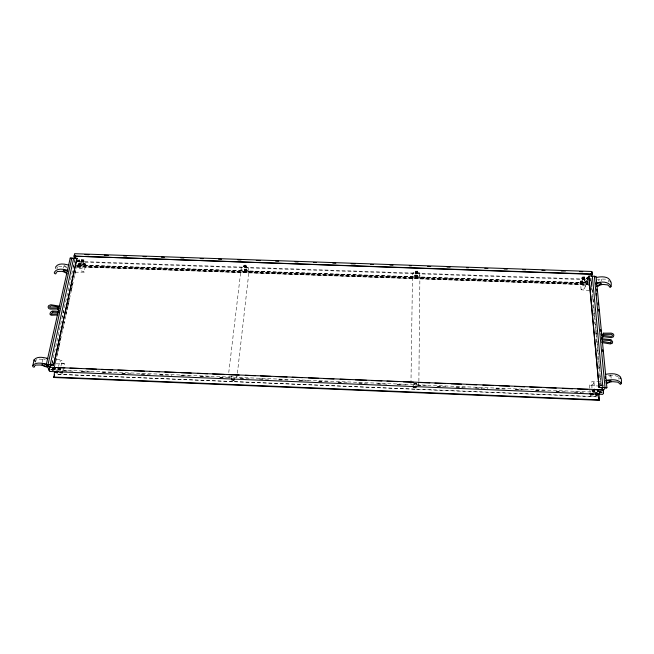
<?xml version="1.0" encoding="UTF-8"?>
<svg xmlns="http://www.w3.org/2000/svg" width="654" height="654" viewBox="0 0 654 654"><rect width="100%" height="100%" fill="white"/><g stroke="black" fill="none" stroke-linecap="round" stroke-linejoin="round"><path stroke-width="0.49" stroke-dasharray="3.27 2.45" d="M418.879 381.323L419.933 273.086L418.912 272.489L414.105 272.317L412.952 272.841L412.478 276.944L410.933 385.476M416.966 273.127L417.669 271.631L417.113 271.058L415.176 271.549L415.723 273.086L416.966 273.127L417.669 271.631M417.661 272.604L417.113 271.058M417.211 275.293L416.516 276.781L417.203 276.258L416.663 274.729L414.742 275.211L415.282 276.74L414.742 275.211M417.416 276.037L417.358 276.691L415.87 277.165L414.522 276.593L414.579 275.939L416.058 275.465L417.416 276.037L416.058 275.653L414.571 276.127M416.418 384.282L415.83 383.8L413.761 384.176L415.682 384.716L416.418 384.282L416.434 383.179M417.873 272.375L417.816 273.037L416.32 273.519L414.955 272.939L415.012 272.277L416.508 271.794L417.873 272.375L416.508 271.982L415.012 272.465M414.522 276.593L415.879 276.985L417.358 276.511M414.955 272.939L416.32 273.331L417.816 272.849M414.726 276.176L415.421 274.688M414.358 384.666L414.366 383.555L415.699 383.612L415.682 384.716M415.723 273.086L415.176 271.549M414.497 383.743L414.505 382.631M415.167 272.514L415.87 271.009M417.203 276.258L416.663 274.729M415.83 383.8L415.838 382.688M589.54 290.49L581.128 289.763L581.774 289.052L584.284 288.766L585.338 286.575L582.91 286.027L582.412 278.743L583.785 278.228L587.57 278.359M582.91 286.027L584.398 285.079L590.104 285.275M591.952 387.936L591.805 381.568L601.083 381.666L598.974 385.1M247.057 270.723L246.975 270.069L245.471 269.497L244.195 269.971L244.269 270.625L245.773 271.197L247.057 270.723L245.798 271.018L244.294 270.445M236.936 377.252L237.279 374.227M237.402 373.213L249.011 271.206L248.168 267.102L246.983 266.505L242.266 266.341L241.318 266.865L228.769 372.486M231.622 376.009L231.5 377.096L230.707 376.606L232.522 376.222L233.314 376.712L232.799 377.154M244.195 269.971L245.454 269.677L246.959 270.257M244.531 269.26L245.25 269.824L245.136 270.772L244.416 270.208L245.021 268.729L246.95 269.342L246.354 270.813L246.95 269.342M245.585 267.159L246.19 265.671L245.463 265.099L243.746 265.589L243.631 266.538L245.585 267.159L246.19 265.671M246.288 267.061L246.215 266.399L244.694 265.818L243.411 266.301L243.484 266.963L245.005 267.543L246.288 267.061L245.021 267.363L243.509 266.783M246.844 270.29L246.117 269.726L246.231 268.778M243.411 266.301L244.678 266.006L246.19 266.587M243.631 266.538L244.236 265.05M244.359 267.118L244.473 266.162L243.746 265.589M244.416 270.208L245.021 268.729M246.076 266.628L245.348 266.047L245.463 265.099M419.933 273.086L419.402 277.182L418.249 277.697M418.315 385.778L418.871 382.345M59.98 370.001L60.511 368.48L59.98 370.001L57.732 369.453L58.263 367.932M63.086 370.238L64.468 363.804L61.174 362.749L59.808 360.836L61.95 360.714L61.729 359.953L56.759 359.487M75.161 272.236L84.096 272.129L85.494 265.589L84.824 264.845L82.429 264.396L81.243 262.172L83.271 261.992L83.328 261.355L81.987 260.758L77.908 260.619M85.887 265.042L85.682 264.388L84.039 263.815L82.911 264.478L83.876 265.344L85.568 265.41L85.641 264.576L84.742 264.044L83.238 264.527L84.121 265.099L83.753 263.063L85.821 263.676L85.306 265.14L85.821 263.676M58.705 369.943L58.934 368.872L57.961 368.374M60.282 369.559L59.31 369.06L59.539 367.981M60.961 366.093L62.155 360.542M84.096 272.129L83.418 271.385L81.014 270.944L79.813 268.737L82.052 268.369L83.475 261.796M83.99 261.379L83.786 260.717L82.126 260.137L81.031 260.619L81.243 261.281L82.895 261.862L83.99 261.379L82.093 260.317L80.99 260.807M55.492 368.276L54.961 369.788L53.685 369.739L53.922 368.668M54.961 369.788L55.189 368.717M58.607 366.379L59.808 360.836M79.813 268.737L81.243 262.172M81.21 264.878L79.24 265.001L78.267 264.134L80.279 263.824L80.998 264.224L80.883 265.238L79.199 265.181L78.267 264.134M83.72 260.946L82.837 260.366L83.042 259.425L81.84 259.385L81.325 260.856L83.41 261.477L83.925 259.998L83.042 259.425M83.41 261.477L83.925 259.998M83.238 264.527L83.442 263.595M83.549 264.003L83.753 263.063M84.742 264.044L84.946 263.104M53.546 368.415L53.113 370.401L51.903 370.172L50.734 368.57M54.568 366.428L53.693 370.417L54.241 368.504M54.781 365.431L55.435 362.447M55.655 361.449L56.972 355.474M57.184 354.476L57.846 351.492M58.059 350.495L58.721 347.511M58.934 346.514L60.904 337.554M62.874 328.586L64.403 321.621M66.152 313.65L66.806 310.666M67.027 309.669L67.681 306.677M67.902 305.688L68.556 302.696M68.776 301.698L69.864 296.72M71.18 290.744L72.929 282.781M75.112 272.824L75.766 269.832M54.282 368.194L58.214 350.258M58.435 349.261L59.089 346.277M59.31 345.279L61.501 335.314M61.713 334.317L62.375 331.333M62.588 330.335L65.653 316.381M65.866 315.392L67.182 309.407M67.403 308.418L68.057 305.426M68.278 304.429L70.46 294.464M70.681 293.466L71.335 290.482M71.556 289.485L72.21 286.493M72.43 285.504L73.739 279.52M73.959 278.522L74.613 275.538M74.834 274.541L76.183 268.508M76.387 267.576L77.017 264.576M588.804 284.825L77.687 266.84L76.796 264.151M77.687 266.84L77.842 266.121L587.717 284.032M77.262 261.518L78.954 261.584L79.314 261.028L77.769 265.336M77.842 266.121L78.292 266.726L79.24 261.992L78.946 261.437L77.295 261.338M78.766 263.431L79.649 263.995L79.445 264.935L78.562 264.363L79.069 262.9L81.145 263.513L80.63 264.976L81.145 263.513M80.941 264.453L80.058 263.881L80.262 262.941M81.325 260.856L81.84 259.385M82.216 261.437L82.42 260.496L81.529 259.916M52.018 363.469L74.981 259.72M51.952 363.959L52.974 359.332M73.395 267.094L74.85 260.513M52.402 368.464L52.148 370.213M52.68 370.205L53.113 368.218M77.499 261.273L78.701 261.314L79.216 259.834L78.325 259.262M79.216 259.834L78.701 261.314M78.562 264.363L79.069 262.9M42.085 362.488L42.96 358.645M63.536 268.05L64.125 265.475M35.341 362.275L36.215 359.757L38.586 359.095L41.725 359.25A6.017 2.224 10.7 0 1 44.75 360.043M580.172 282.373L581.095 281.351L582.886 281.416L583.278 282.005L581.112 281.539L580.384 281.899L580.556 282.765L582.338 282.83L583.262 281.817M581.815 278.718L582.747 277.688L584.553 277.754L584.954 278.342L582.763 277.876L582.035 278.244L582.199 279.119L584.006 279.184L584.938 278.154M581.128 289.763L580.531 282.961L581.177 282.234L583.679 281.948L584.717 279.74L582.305 279.184M588.036 282.642L586.344 283.117L585.134 282.544L586.066 281.522L587.856 281.588M588.036 279.479L586.818 278.89L587.758 277.86M585.134 282.544L586.082 281.711L587.872 281.776M586.818 278.89L587.006 277.484L587.897 276.953M590.104 280.582L590.946 278.8M589.45 282.553L591.183 278.857M591.11 283.321L591.167 282.716M591.232 286.951L592.001 285.348M589.745 388.206L589.712 384.944L592.851 384.511L593.995 382.639L591.437 382.14M57.675 266.865L57.25 268.524M600.724 385.778L603.479 385.419M598.819 393.201L593.889 392.719M599.064 393.782L600.56 391.411M599.587 393.577L600.993 391.345M63.879 311.983L62.907 312.677M594.143 391.272L592.769 392.465M85.494 265.589L84.701 265.982M249.011 271.206L248.062 271.721M64.468 363.804L56.015 363.82M78.227 264.314L79.314 263.832L80.957 264.412M84.031 261.191L82.003 261.502L81.031 260.619M85.927 264.862L83.916 265.164L82.952 264.298M60.855 368.701L59.71 369.085L57.928 368.578M582.011 277.312L584.161 276.822L584.545 277.402L584.635 278.383L583.752 278.906L582.485 278.866L582.011 277.312L582.485 278.866M582.093 278.293L584.251 277.803L584.635 278.383M582.395 277.885L584.545 277.402M580.36 280.967L580.834 282.512L580.36 280.967L582.501 280.492L582.967 282.038L582.093 282.553L582.003 281.58L582.878 281.057M580.45 281.948L582.583 281.465L582.967 282.038M587.006 277.484L587.48 279.037L587.096 278.465L587.987 277.934M585.322 281.146L587.472 280.664L587.848 281.228L586.965 281.751L585.322 281.146L585.788 282.683L585.698 281.711M585.412 282.119L587.562 281.645L587.938 282.209L587.055 282.732L586.965 281.751M584.717 278.629L583.016 279.111L581.798 278.53M587.039 278.416L587.774 278.056M583.049 282.283L581.365 282.757L580.155 282.185M588.02 282.454L586.327 282.929L585.117 282.356M416.606 383.391L415.012 383.775L413.549 383.269M597.503 279.773L598.95 279.111M594.854 391.656L594.453 391.174L592.14 391.55L593.897 392.089L594.854 391.656L594.756 390.536L592.442 390.912L592.54 392.032M597.486 391.771L599.816 391.394L600.209 391.877L597.879 392.253L597.388 390.642L597.879 392.253M594.838 390.749L593.006 391.125L591.723 390.618M595.41 393.267L598.108 393.054M78.292 266.726L588.477 284.613M608.49 375.674L610.493 375.208M58.598 266.333L62.931 266.194A5.69 2.591 12.7 0 1 67.027 267.805M83.238 264.11L85.641 264.576M35.283 361.392L35.856 361.18L35.782 360.362M55.516 368.791L53.71 368.717M60.569 368.799L58.762 368.717M233.225 376.14L231.377 376.066M600.184 385.263L600.977 385.369M601.067 392.94L599.693 392.792L601.778 392.94M415.977 383.481L414.088 383.399M594.028 390.822L592.099 390.749M599.366 391.043L597.045 390.626M599.383 391.264L597.061 390.839M596.211 393.193L598.132 393.267M563.674 271.533L565.71 271.598M81.636 260.325L82.837 260.366M244.13 266.006L245.348 266.047M415.854 271.982L417.105 272.023M77.712 260.325L78.905 260.374M82.42 260.496L83.614 260.537M244.473 266.162L245.691 266.203M415.731 272.121L416.982 272.162M587.39 278.056L588.657 278.105M588.518 278.391L591.355 278.49M78.946 261.437L588.224 279.184M79.24 261.992L587.971 279.74M78.864 263.84L80.058 263.881M244.907 269.685L246.117 269.726M415.413 275.653L416.655 275.694M79.649 263.995L80.834 264.036M84.325 264.159L85.51 264.2M245.25 269.824L246.46 269.865M415.29 275.775L416.524 275.816M580.744 281.539L582.003 281.58M78.586 264.976L588.257 282.847M78.709 265.197L588.15 283.068M77.973 265.41L587.668 283.296M76.6 265.696L590.014 283.73M77.507 266.513L587.938 284.457M76.976 267.216L81.276 267.486L82.052 268.369M596.203 333.851L598.312 333.932M599.554 386.113L589.491 385.329M58.934 368.872L60.209 368.921M597.781 391.133L599.138 391.182L599.244 392.31M58.034 369.011L59.31 369.06M50.587 369.355L52.14 369.42M50.857 369.641L232.374 377.154M233.396 377.195L602.538 392.465M63.945 370.777L73.117 371.153M81.268 371.488L92.476 371.954M102.67 372.379L112.864 372.796M122.036 373.181L132.222 373.598M141.395 373.982L151.589 374.399M159.739 374.742L171.969 375.249M181.142 375.625L191.336 376.05M200.508 376.426L210.694 376.851M219.867 377.227L230.061 377.652M240.255 378.077L250.441 378.494M259.613 378.879L270.83 379.336M278.98 379.68L290.188 380.146M299.36 380.522L309.555 380.947M318.727 381.323L329.935 381.789M338.093 382.124L349.301 382.59M358.474 382.966L368.66 383.391M377.832 383.767L389.048 384.233M397.199 384.577L408.407 385.034M417.579 385.419L428.795 385.885M436.946 386.22L448.154 386.686M456.312 387.021L467.52 387.487M475.671 387.822L487.9 388.329M496.051 388.664L507.267 389.13M515.417 389.465L526.625 389.931M535.798 390.315L547.014 390.773M556.186 391.157L566.372 391.574M574.531 391.918L585.739 392.375M63.724 371.006L66.782 371.129M81.505 371.774L87.17 371.979M101.91 372.617L106.537 372.78M121.832 373.409L125.911 373.581M141.207 374.211L146.3 374.423M160.067 375.028L165.666 375.224M180.479 375.87L185.041 376.025M199.862 376.679L205.43 376.876M219.703 377.464L224.804 377.677M240.092 378.306L245.193 378.519M259.466 379.116L264.559 379.32M278.432 379.933L283.934 380.129M298.837 380.775L304.323 380.971M318.596 381.56L323.689 381.772M337.963 382.361L343.064 382.574M359.038 383.269L363.452 383.416M377.399 384.029L382.819 384.225M397.092 384.814L402.194 385.026M417.481 385.656L422.582 385.868M437.6 386.522L441.949 386.669M455.969 387.282L462.337 387.511M475.352 388.084L481.712 388.321M495.765 388.934L501.078 389.122M515.352 389.71L521.467 389.964M535.552 390.577L540.842 390.765M555.957 391.427L560.208 391.566M574.326 392.187L580.597 392.416M593.857 392.964L599.971 393.218M57.814 374.227L233.364 381.535M234.385 381.576L415.037 389.097M416.058 389.138L591.608 396.447M592.622 396.488L597.731 396.7M57.953 374.407L233.421 381.715M234.434 381.756L597.617 396.88M605.629 279.16L602.465 279.086A5.87 2.78 -6.1 0 0 598.271 280.46M77.409 259.973L79.069 260.554L79.281 261.216M77.368 260.153L79.028 260.733L78.112 260.202M619.485 378.511L618.774 377.374L618.986 379.369M588.011 279.283L586.801 278.702M581.414 283.427L580.531 282.961M601.525 392.956L601.516 391.141M243.394 271.557L242.217 270.969L241.318 266.865M413.492 277.525L412.478 276.944M43.287 358.915L45.249 359.52M63.16 311.002L63.708 311.198M64.427 265.786L66.258 266.456M60.34 370.426L58.868 369.15M618.218 376.704L615.569 375.797L612.226 375.698A6.221 2.395 -3.9 0 0 607.746 376.827M53.685 369.739L52.712 369.248L53.007 368.799L55.255 369.346M52.263 368.676L53.375 370.197M52.761 368.692L54.004 370.401M608.138 280.165L608.768 281.931M61.991 315.522L62.972 317.092M63.029 310.854L64.002 312.432M229.064 376.23L229.595 377.963M235.824 374.799L236.576 377.399M601.206 279.135L601.386 280.918M610.811 374.955L611.212 378.944M591.453 279.471L591.911 284.367M591.494 281.621L591.87 285.684M592.254 289.738L592.737 294.815M593.113 298.878L593.497 302.941M593.881 307.004L594.363 312.081M594.453 313.094L595.124 320.198M595.508 324.261L595.982 329.338M596.08 330.352L596.75 337.464M597.135 341.519L597.609 346.595M597.707 347.609L598.377 354.721M598.762 358.784L599.236 363.861M599.334 364.875L600.004 371.979M600.38 376.042L600.862 381.118M600.961 382.132L601.337 386.195M591.404 282.692L592.835 297.864M592.925 298.87L601.108 385.86M591.012 286.705L591.298 289.747M591.87 295.812L592.148 298.845M592.72 304.911L592.908 306.939M593.472 313.004L593.758 316.037M594.331 322.111L594.519 324.131M595.181 331.21L595.467 334.243M595.941 339.303L596.317 343.35M596.791 348.402L597.069 351.435M597.543 356.495L597.928 360.542M598.402 365.594L598.778 369.641M599.252 374.701L599.538 377.734M600.004 382.794L600.29 385.827M600.102 390.757L600.209 391.877M587.472 280.664L587.562 281.645M586.205 280.623L586.295 281.596M598.353 390.209L598.451 391.337M584.161 276.822L584.251 277.803M583.662 277.925L583.752 278.906M584.717 279.74L585.338 286.575M593.995 382.639L594.519 388.435M594.355 390.046L594.453 391.174M582.894 276.781L582.984 277.762M582.501 280.492L582.583 281.465M581.234 280.443L581.324 281.424M593.799 390.961L593.897 392.089M592.998 389.988L593.096 391.117M589.826 389.163L590.08 392.048"/><path stroke-width="0.98" d="M415.952 386.236L415.944 387.34L415.216 387.765L413.303 387.225L413.32 386.13L413.908 386.612M603.102 335.428L611.22 336.409L612.463 335.894L612.119 334.652L611.114 334.308L603.544 334.358L603.454 333.18L611.261 333.123L612.953 333.695L613.869 335.028L613.411 336.826L611.416 337.652L603.102 336.647M231.761 378.601L231.639 379.688L232.423 380.17L233.715 380.227L233.838 379.14M47.955 358.457C43.687 357.55 37.368 355.825 34.106 359.806L32.7 366.142C32.651 367.303 35.185 367.597 34.458 366.101L35.839 365.063L40.417 365.006A6.033 2.199 10.6 0 1 44.832 366.428L47.587 367.311L49.042 369.297M34.106 359.806L34.351 361.106M413.124 386.13L413.63 386.661M416.189 386.056L415.494 386.743M610.362 281.849C609.724 275.759 600.159 276.454 596.031 277.59M70.738 258.698L70.738 258.281L71.866 258.665M610.476 281.155C612.218 282.503 610.852 290.49 609.242 286.28L607.656 284.891L603.004 284.425A5.894 2.755 -6 0 0 598.794 285.79L597.478 286.681M62.482 372.657L61.517 372.167L59.947 372.551L62.179 373.091L62.71 371.586L62.4 372.02M55.198 371.276L54.961 372.347L57.2 372.886L57.495 372.453L56.53 371.962L56.759 370.892M57.2 372.886L57.724 371.382L57.495 372.453M599.113 394.321L599.08 400.305L54.012 377.505L54.478 371.725M54.012 377.505L54.568 374.946M75.185 257.472L75.537 255.886M50.056 364.965L53.636 365.112L76.959 258.256L70.207 258.085L46.287 364.621L46.745 365.145L47.865 364.842L49.565 366.976M53.636 365.112L76.959 258.256M49.369 367.008L48.788 370.017L49.655 371.456L602.759 394.403L603.511 392.989L603.282 389.833L49.549 367.246M74.033 256.139L74.654 253.695L591.968 271.484L592.14 274.32L74.033 256.139L592.271 274.042M49.369 368.038L49.009 369.812L49.753 370.638M74.18 256.425L74.744 254.267M50.276 367.622L50.938 364.646M74.45 258.665L75.104 255.698M74.491 259.066L75.079 256.409M48.02 364.605L71.842 258.036M605.432 374.325C610.215 373.606 616.877 372.764 620.491 376.941L620.442 378.29M620.671 377.579C622.158 378.944 621.496 387.34 619.403 383.35L617.744 382.14L612.831 381.683A6.238 2.371 -3.8 0 0 608.334 382.794L606.92 383.546M603.331 392.882L603.282 389.833M59.931 306.195L50.898 304.756L48.715 305.557L48.044 306.971L48.764 308.541L50.154 309.072L57.544 309.04L57.568 307.87L50.391 307.903L49.344 306.996L51.151 305.868L58.312 306.873M601.835 389.383L602.906 387.683L599.08 387.528L588.755 276.29C589.769 275.252 597.494 276.944 595.516 276.487M601.827 338.985L603.225 336.393M596.064 276.315L606.887 387.65L606.487 388.157L605.236 387.748L603.266 390.593M603.454 333.18L603.544 334.358M597.151 286.158L596.677 286.477M590.006 393.455L591.167 394.149M599.08 387.528L588.886 276.004M598.606 394.509L598.892 394.06M54.961 372.347L56.53 371.962M58.5 307.543L58.01 309.154L59.105 310.576M59.048 308.059L58.852 308.958M73.706 258.134L50.227 364.736M32.774 365.553C36.068 361.605 42.379 363.338 46.655 364.221M601.86 337.775L603.119 336.671M231.639 379.688L233.437 379.304L234.222 379.794L233.715 380.227M596.186 283.19C600.609 281.392 608.784 281.212 611.04 286.485M596.963 285.798L601.361 283.893C601.737 282.446 597.355 283.157 596.047 283.836M57.568 307.87L57.544 309.04M234.132 379.214L234.606 378.919M413.303 387.225L415.355 386.857L415.944 387.34M606.013 380.317C610.82 379.622 617.474 378.764 621.12 382.917L621.3 383.555M415.503 386.53L416.124 386.236M590.3 394.575L592.598 394.207L592.99 394.689L590.693 395.049L590.202 393.455L590.693 395.049M598.304 394.91L597.347 395.327L595.606 394.795L597.911 394.427L598.304 394.91L598.197 393.79M591.862 272.064L592.14 274.32M46.287 364.621L53.465 364.875M605.857 382.909L611.098 381.2C611.531 379.982 607.165 380.473 605.825 380.988M56.98 371.774L58.108 371.39L57.822 370.99M56.939 371.979L58.067 371.595L57.781 371.194M57.977 313.838L51.069 314.173L52.925 311.999L52.508 312.122L58.901 312.448M57.895 314.958L51.404 315.261L50.194 314.688L49.982 313.675L50.579 312.244L52.295 311.018L58.991 311.296M84.897 254.594L88.977 254.733M104.272 255.264L108.36 255.403M123.655 255.927L126.721 256.033M143.038 256.597L146.104 256.703M161.407 257.226L164.465 257.333M180.782 257.897L183.848 258.003M200.165 258.567L203.231 258.665M218.534 259.197L221.592 259.303M237.917 259.859L240.974 259.965M256.278 260.496L260.357 260.635M275.661 261.159L278.718 261.265M295.044 261.829L298.101 261.935M313.405 262.458L316.462 262.565M332.788 263.129L335.845 263.235M351.149 263.758L355.228 263.905M370.532 264.429L373.589 264.535M389.915 265.099L392.972 265.205M409.298 265.761L411.333 265.835M427.659 266.399L430.716 266.505M447.042 267.061L450.099 267.167M466.425 267.731L468.46 267.797M484.786 268.361L487.843 268.467M504.169 269.031L507.226 269.137M522.53 269.661L525.587 269.767M541.913 270.331L544.97 270.437M561.296 270.993L563.339 271.067M579.657 271.631L582.722 271.737M73.739 258.428L77.107 258.543M601.95 338.78L611 339.63L612.626 341.74L612.471 343.17L610.403 343.947L601.77 342.508M601.803 339.974L610.28 340.546L611.408 342.017L610.337 342.712L610.852 342.884L601.901 341.347M599.227 387.291L606.887 387.65M53.628 367.417L64.836 367.875M69.937 368.088L81.153 368.545M86.246 368.758L96.44 369.183M101.542 369.387L112.758 369.853M117.851 370.058L128.045 370.483M134.16 370.736L144.362 371.153M149.455 371.366L159.65 371.783M164.751 371.995L175.967 372.461M181.06 372.666L191.254 373.091M197.369 373.344L207.571 373.761M212.664 373.974L223.881 374.431M228.974 374.644L239.168 375.061M245.291 375.314L255.485 375.739M260.578 375.944L270.772 376.369M275.874 376.581L287.09 377.039M292.183 377.252L302.377 377.669M308.5 377.922L318.694 378.339M323.787 378.552L333.981 378.977M340.105 379.222L350.299 379.647M355.392 379.86L366.608 380.317M371.709 380.53L381.903 380.947M386.996 381.159L398.212 381.625M403.314 381.83L413.508 382.255M418.601 382.459L429.817 382.925M434.918 383.138L445.112 383.555M451.227 383.808L461.422 384.225M466.523 384.438L476.717 384.854M482.832 385.108L493.026 385.533M499.141 385.786L509.335 386.203M514.436 386.416L524.631 386.833M529.724 387.045L540.94 387.503M546.041 387.716L556.235 388.141M562.35 388.386L572.544 388.811M577.645 389.024L587.84 389.441M593.955 389.694L603.127 390.07M53.669 377.047L599.366 399.856M595.565 393.994L596.44 394.149M596.464 394.37L595.189 393.872M591.151 393.937L589.867 393.438M46.573 358.588L47.162 358.711M67.951 271.116C64.533 269.644 59.841 270.151 66.536 272.342M70.607 258.69L70.207 258.085M413.099 386.113L413.63 386.449M67.714 270.347C63.7 269.186 57.2 267.739 54.47 272.097C53.407 273.674 56.759 274.86 56.04 272.71L57.413 271.475L61.754 271.345A5.706 2.575 12.6 0 1 65.874 272.947L67.207 273.895M68.874 265.181C64.877 264.012 58.361 262.581 55.664 266.955L55.827 268.467M601.443 333.475L603.086 334.971M601.083 334.178L602.53 335.657M602.874 387.405L592.336 276.119M605.032 387.487L594.355 276.184M601.337 333.45L601.566 334.104M596.105 282.553L596.301 284.58M596.734 289.043L596.93 291.071M598.067 302.794L598.263 304.813M598.696 309.268L598.892 311.296M600.65 329.493L600.846 331.521M602.612 349.718L602.808 351.746M605.236 376.541L605.424 378.535M596.17 293.646L596.366 295.673M591.38 273.331L591.641 276.102M591.298 273.495L591.584 276.544M602.056 387.381L602.35 390.43M591.159 273.691L591.314 275.342M598.745 396.741L599.08 400.305M595.9 394.158L595.998 395.269M592.892 393.569L592.99 394.689M48.51 366.526C36.894 365.643 43.368 360.951 48.51 366.526"/></g></svg>
